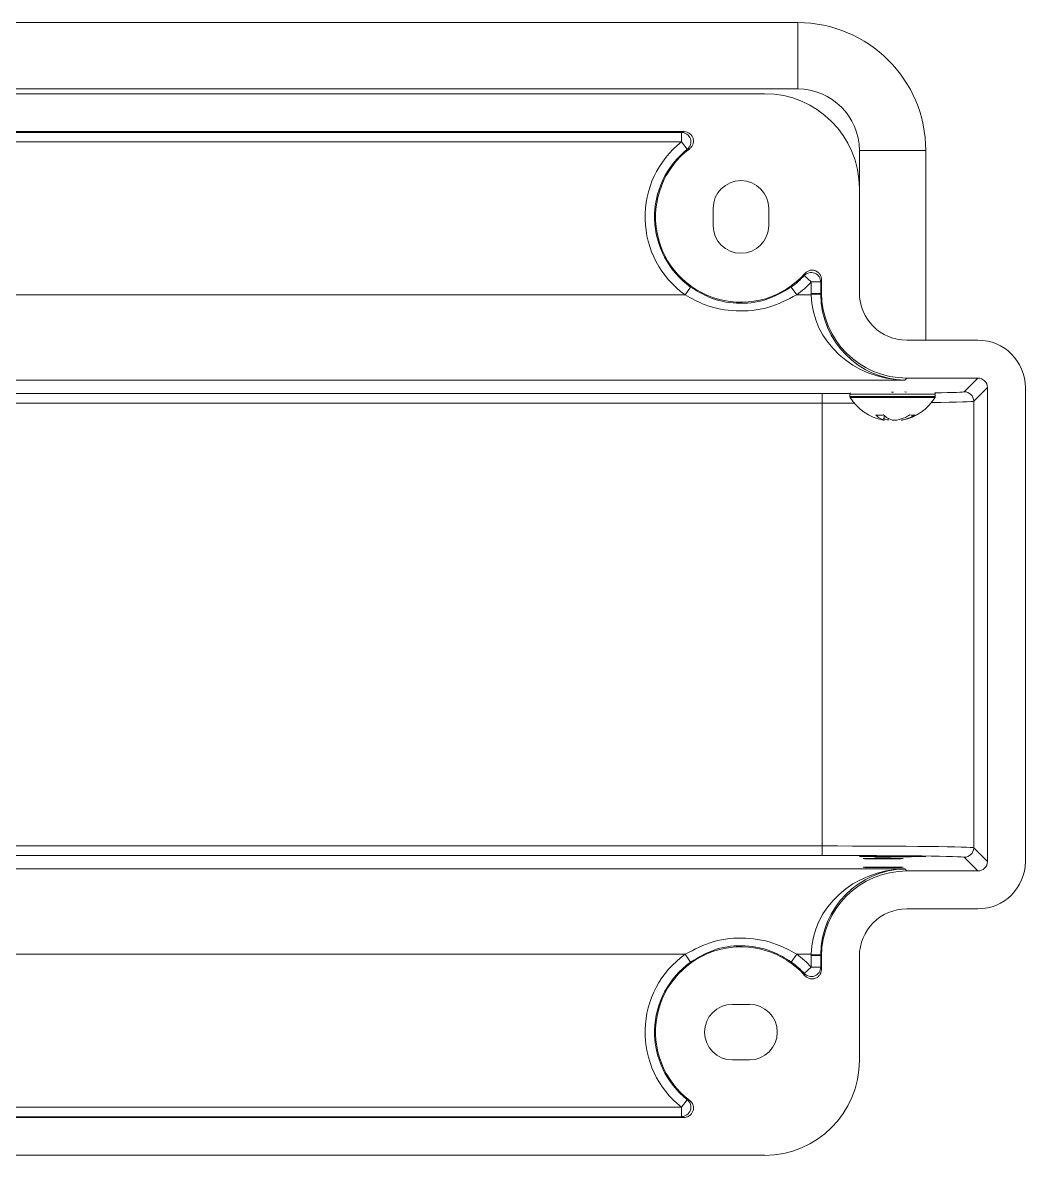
# Model space of a CAD drawing. Extents: x 14808 to 20058, y -13198 to -11680.
# Drawn here: x 15047.6 to 15100.5, y -12767.2 to -12707.5 of the extents above; entities that cross this region are included whole.
import ezdxf

# ---------------------------------------------------------------- set-up
doc = ezdxf.new("R2010")
doc.units = 0
doc.header["$LTSCALE"] = 7
doc.header["$MEASUREMENT"] = 0
doc.layers.get('0').update_dxf_attribs({"color": 2, "linetype": 'CONTINUOUS'})

# ---------------------------------------------------------------- blocks, each defined once
blk = doc.blocks.new('A$C52DF3C04')
at = {"color": 7, "linetype": 'Continuous', "lineweight": 15}
for p, q in [((106.5, 32.356), (57.2, 32.356)), ((62.021, 30.606), (106.5, 30.606)), ((63.784, 30.481), (105.625, 30.481)), ((63.778, 29.461), (103.431, 29.461)), ((63.784, 29.481), (103.5, 29.481)), ((103.431, 29.461), (103.431, 29.211)), ((103.431, 29.211), (63.778, 29.211)), ((103.587, 29.015), (103.431, 29.211)), ((108.125, 28.981), (108.125, 27.981)), ((109.875, 23.981), (109.875, 28.981)), ((108.125, 27.981), (108.125, 25.231)), ((104.267, 27.456), (104.267, 27.006)), ((105.733, 27.006), (105.733, 27.456)), ((106.672, 25.686), (106.855, 25.516)), ((106.855, 25.211), (106.855, 25.516)), ((107.105, 25.516), (106.855, 25.516)), ((107.105, 25.516), (107.105, 25.211)), ((107.125, 25.577), (107.125, 25.23)), ((103.527, 25.178), (62.519, 25.178)), ((103.673, 25.382), (103.527, 25.178)), ((106.327, 25.382), (106.473, 25.178)), ((106.855, 25.178), (106.473, 25.178)), ((107.105, 25.211), (106.855, 25.211)), ((107.105, 25.182), (106.855, 25.178)), ((107.125, 25.23), (107.105, 25.211)), ((109.375, 23.981), (111.25, 23.981)), ((62.519, 22.929), (109.323, 22.929)), ((109.323, 22.929), (109.375, 22.981)), ((109.375, 22.981), (111.25, 22.981)), ((111.25, 22.981), (110.889, 22.62)), ((111.139, 22.37), (111.5, 22.731)), ((111.5, 22.731), (111.5, 10.231)), ((112.5, 22.731), (112.5, 10.231)), ((107.14, 22.572), (62.41, 22.572)), ((107.14, 22.572), (107.14, 22.322)), ((107.875, 22.559), (107.875, 22.497)), ((108.973, 22.609), (109.027, 22.609)), ((109.367, 22.609), (109.325, 22.617)), ((110.125, 22.497), (110.125, 22.559)), ((62.41, 22.322), (107.14, 22.322)), ((107.14, 22.322), (107.14, 10.64)), ((111.139, 10.591), (111.139, 22.37)), ((108.75, 21.918), (108.887, 21.875)), ((108.777, 21.875), (108.75, 21.875)), ((108.777, 21.997), (108.777, 21.875)), ((108.887, 21.922), (108.887, 21.875)), ((109.113, 21.875), (108.986, 21.875)), ((109.223, 21.875), (109.25, 21.875)), ((107.14, 10.39), (107.14, 10.64)), ((111.5, 10.231), (111.139, 10.591)), ((110.889, 10.341), (111.25, 9.981)), ((109.323, 10.033), (3.177, 10.033)), ((109.375, 9.981), (109.323, 10.033)), ((111.25, 9.981), (109.375, 9.981)), ((111.25, 8.981), (109.375, 8.981)), ((8.973, 7.783), (103.527, 7.783)), ((103.527, 7.783), (103.673, 7.58)), ((106.473, 7.783), (106.327, 7.58)), ((106.473, 7.783), (106.855, 7.783)), ((106.855, 7.783), (107.105, 7.78)), ((106.855, 7.445), (106.855, 7.751)), ((106.855, 7.751), (107.105, 7.751)), ((107.105, 7.751), (107.125, 7.731)), ((107.105, 7.751), (107.105, 7.445)), ((107.125, 7.731), (107.125, 7.384)), ((108.125, 7.731), (108.125, 4.981)), ((106.855, 7.445), (106.672, 7.276)), ((106.855, 7.445), (107.105, 7.445)), ((105.225, 6.463), (104.775, 6.463)), ((104.775, 4.998), (105.225, 4.998)), ((103.431, 3.75), (103.587, 3.946)), ((9.069, 3.75), (103.431, 3.75)), ((103.431, 3.75), (103.431, 3.5)), ((103.5, 3.481), (9, 3.481)), ((103.431, 3.5), (9.069, 3.5)), ((105.625, 2.481), (6.875, 2.481))]:
    blk.add_line(p, q, dxfattribs=at)
at = {"color": 8, "linetype": 'Continuous', "lineweight": 15}
for p, q in [((106.5, 30.606), (106.5, 32.356)), ((108.125, 28.981), (109.875, 28.981)), ((110.125, 22.559), (107.875, 22.559)), ((107.875, 22.497), (109.942, 22.497)), ((109.936, 22.472), (107.882, 22.472)), ((110.118, 22.472), (109.936, 22.472)), ((109.942, 22.497), (110.125, 22.497)), ((107.14, 10.64), (59.563, 10.64)), ((59.563, 10.39), (107.14, 10.39))]:
    blk.add_line(p, q, dxfattribs=at)
at = {"color": 7, "linetype": 'Continuous', "lineweight": 15}
for centre, radius, start, end in [((106.5, 28.981), 3.375, 0, 90), ((106.5, 28.981), 1.625, 0, 90), ((103.431, 29.211), 0.25, 308.4522, 89.9292), ((105, 27.231), 2.526, 128.3827, 234.3293), ((105, 27.231), 2.276, 128.3827, 234.3293), ((105, 27.231), 2.25, 126.8706, 318.5896), ((105, 27.456), 0.733, 0, 180), ((105, 27.006), 0.733, 180, 0), ((106.855, 25.516), 0.25, 0.059, 137.199), ((105, 27.231), 2.276, 305.6707, 317.2566), ((105, 27.231), 2.526, 305.6707, 317.2566), ((107.925, 22.559), 0.05, 134.0581, 180), ((107.925, 22.497), 0.05, 180, 210.5953), ((108.958, 23.108), 1.25, 210.5953, 260.4242), ((109.042, 23.108), 1.25, 280.1937, 329.4047), ((110.075, 22.559), 0.05, 0, 45.9419), ((110.075, 22.497), 0.05, 329.4047, 0), ((110.889, 22.37), 0.25, 0.0115, 89.9885), ((110.889, 10.592), 0.25, 270.0115, 359.9885), ((105, 5.731), 2.526, 125.6707, 231.6173), ((105, 5.731), 2.25, 41.4104, 233.1294), ((105, 5.731), 2.526, 42.7434, 54.3293), ((105, 5.731), 2.276, 125.6707, 231.6173), ((105, 5.731), 2.276, 42.7434, 54.3293), ((106.855, 7.446), 0.25, 222.801, 359.941), ((104.775, 5.731), 0.733, 90, 270), ((105.225, 5.731), 0.733, 270, 90), ((103.431, 3.751), 0.25, 270.0708, 51.5478)]:
    blk.add_arc(centre, radius, start, end, dxfattribs=at)
for centre, major_axis, ratio, start_param, end_param in [((105.625, 27.981), (1.768, 1.768), 0.999829, 5.497873, 7.068498), ((109.355, 25.211), (1.768, 1.768), 0.999829, 2.35628, 2.369199), ((109.323, 25.178), (2.462, -0.174), 0.911013, 3.218801, 4.776507), ((109.355, 25.211), (1.591, 1.591), 0.999791, 2.35628, 2.369199), ((109.323, 25.178), (-0.862, 2.086), 0.97964, 1.184563, 2.742269), ((109.375, 25.231), (1.591, 1.591), 0.999829, 2.35628, 3.926905), ((109.375, 25.231), (0.884, 0.884), 0.999829, 2.35628, 3.926905), ((111.25, 22.731), (0.884, 0.884), 0.999829, 5.497873, 7.068498), ((111.25, 22.731), (0.177, 0.177), 0.999829, 5.497873, 7.068498), ((107.14, 10.591), (4, 0), 0.012273, 0.01309, 1.570796), ((107.14, 10.341), (3.75, 0), 0.013091, 0.01309, 1.570796), ((111.25, 10.231), (0.177, -0.177), 0.999829, 5.497873, 7.068498), ((111.25, 10.231), (0.884, -0.884), 0.999829, 5.497873, 7.068498), ((109.323, 7.783), (2.462, 0.174), 0.911013, 1.506678, 3.064385), ((109.323, 7.783), (0.862, 2.086), 0.97964, 0.399323, 1.95703), ((109.375, 7.731), (-1.591, 1.591), 0.999829, 5.497873, 7.068498), ((109.375, 7.731), (-0.884, 0.884), 0.999829, 5.497873, 7.068498), ((109.355, 7.75), (-1.768, 1.768), 0.999829, 0.772394, 0.785312), ((109.355, 7.75), (1.591, -1.591), 0.999791, 3.913987, 3.926905), ((105.625, 4.981), (1.768, -1.768), 0.999829, 5.497873, 7.068498)]:
    blk.add_ellipse(centre, major_axis=major_axis, ratio=ratio, start_param=start_param, end_param=end_param, dxfattribs=at)
at = {"color": 8, "linetype": 'Continuous', "lineweight": 15}
for centre, major_axis, ratio, start_param, end_param in [((107.14, 22.621), (3.75, 0), 0.013091, 4.712389, 4.91032), ((107.14, 22.621), (3.75, 0), 0.013091, 5.628087, 6.270095), ((107.14, 22.371), (4, 0), 0.012273, 4.712389, 4.925433), ((107.14, 22.371), (4, 0), 0.012273, 5.51844, 6.270095)]:
    blk.add_ellipse(centre, major_axis=major_axis, ratio=ratio, start_param=start_param, end_param=end_param, dxfattribs=at)
at = {"color": 7, "linetype": 'Continuous', "lineweight": 15}
for centre, major_axis in [((109, 10.367), (0.875, 0)), ((108.75, 10.308), (0.525, 0)), ((108.75, 10.079), (0.525, 0))]:
    blk.add_ellipse(centre, major_axis=major_axis, ratio=0.013091, dxfattribs=at)
for points, knots in [([(103.431, 29.461), (103.443, 29.464), (103.466, 29.471), (103.489, 29.477), (103.5, 29.481)], [0, 0, 0, 0, 0.521189, 1, 1, 1, 1]), ([(103.5, 29.481), (103.528, 29.478), (103.584, 29.472), (103.659, 29.429), (103.716, 29.366), (103.749, 29.286), (103.753, 29.201), (103.729, 29.119), (103.689, 29.063), (103.659, 29.038), (103.65, 29.031)], [0, 0, 0, 0, 0.135188, 0.27038, 0.405465, 0.540403, 0.675256, 0.810122, 0.945095, 1, 1, 1, 1]), ([(103.65, 29.031), (103.64, 29.028), (103.618, 29.023), (103.597, 29.018), (103.587, 29.015)], [0, 0, 0, 0, 0.4791865, 1, 1, 1, 1]), ([(106.672, 25.686), (106.674, 25.694), (106.679, 25.713), (106.685, 25.732), (106.687, 25.742)], [0, 0, 0, 0, 0.4533, 1, 1, 1, 1]), ([(106.687, 25.742), (106.708, 25.762), (106.75, 25.8), (106.831, 25.828), (106.917, 25.829), (106.998, 25.801), (107.064, 25.747), (107.11, 25.675), (107.124, 25.615), (107.125, 25.582), (107.125, 25.577)], [0, 0, 0, 0, 0.139554, 0.279112, 0.418576, 0.557935, 0.697255, 0.836622, 0.976098, 1, 1, 1, 1]), ([(107.125, 25.577), (107.121, 25.566), (107.115, 25.545), (107.108, 25.525), (107.105, 25.516)], [0, 0, 0, 0, 0.546372, 1, 1, 1, 1]), ([(106.473, 25.178), (106.226, 25.05), (105.726, 24.79), (104.876, 24.717), (104.118, 24.852), (103.7, 25.082), (103.527, 25.178)], [0, 0, 0, 0, 0.267788, 0.540241, 0.808904, 1, 1, 1, 1]), ([(103.673, 25.382), (103.828, 25.286), (104.199, 25.057), (104.887, 24.918), (105.662, 24.995), (106.106, 25.253), (106.327, 25.382)], [0, 0, 0, 0, 0.193333, 0.460272, 0.730109, 1, 1, 1, 1]), ([(108.554, 22.009), (108.579, 21.986), (108.65, 21.922), (108.727, 21.894), (108.777, 21.875)], [0, 0, 0, 0, 0.361313, 1, 1, 1, 1]), ([(108.986, 21.875), (108.937, 21.894), (108.859, 21.922), (108.788, 21.986), (108.763, 22.009)], [0, 0, 0, 0, 0.638687, 1, 1, 1, 1]), ([(109.455, 22.009), (109.416, 21.986), (109.307, 21.922), (109.189, 21.894), (109.113, 21.875)], [0, 0, 0, 0, 0.361313, 1, 1, 1, 1]), ([(109.25, 21.875), (109.325, 21.894), (109.444, 21.922), (109.552, 21.986), (109.592, 22.009)], [0, 0, 0, 0, 0.638687, 1, 1, 1, 1]), ([(103.527, 7.783), (103.774, 7.912), (104.274, 8.171), (105.124, 8.245), (105.882, 8.11), (106.3, 7.879), (106.473, 7.783)], [0, 0, 0, 0, 0.267788, 0.540241, 0.808904, 1, 1, 1, 1]), ([(106.327, 7.58), (106.172, 7.676), (105.801, 7.904), (105.113, 8.044), (104.338, 7.966), (103.894, 7.709), (103.673, 7.58)], [0, 0, 0, 0, 0.193333, 0.460272, 0.730109, 1, 1, 1, 1]), ([(106.687, 7.219), (106.685, 7.229), (106.679, 7.249), (106.674, 7.267), (106.672, 7.276)], [0, 0, 0, 0, 0.54666, 1, 1, 1, 1]), ([(107.125, 7.384), (107.122, 7.356), (107.117, 7.3), (107.073, 7.225), (107.01, 7.168), (106.931, 7.136), (106.845, 7.131), (106.763, 7.155), (106.713, 7.191), (106.691, 7.215), (106.687, 7.219)], [0, 0, 0, 0, 0.139592, 0.279188, 0.418694, 0.558081, 0.697405, 0.836748, 0.976185, 1, 1, 1, 1]), ([(107.105, 7.445), (107.108, 7.436), (107.115, 7.416), (107.121, 7.396), (107.125, 7.384)], [0, 0, 0, 0, 0.453667, 1, 1, 1, 1]), ([(103.65, 3.931), (103.671, 3.912), (103.713, 3.873), (103.747, 3.794), (103.754, 3.709), (103.732, 3.626), (103.685, 3.555), (103.616, 3.504), (103.551, 3.483), (103.511, 3.481), (103.5, 3.481)], [0, 0, 0, 0, 0.135148, 0.270301, 0.405342, 0.540247, 0.675093, 0.809981, 0.944995, 1, 1, 1, 1]), ([(103.587, 3.946), (103.599, 3.943), (103.62, 3.938), (103.641, 3.933), (103.65, 3.931)], [0, 0, 0, 0, 0.6022078, 1, 1, 1, 1]), ([(103.5, 3.481), (103.491, 3.483), (103.468, 3.49), (103.445, 3.497), (103.431, 3.5)], [0, 0, 0, 0, 0.397357, 1, 1, 1, 1])]:
    blk.add_open_spline(points, degree=3, knots=knots, dxfattribs=at)
for points in [[(108.763, 22.009), (108.728, 22.005), (108.658, 21.999), (108.588, 22.005), (108.554, 22.009)], [(109.592, 22.009), (109.569, 22.005), (109.523, 21.999), (109.478, 22.005), (109.455, 22.009)]]:
    blk.add_open_spline(points, degree=3, dxfattribs=at)

msp = doc.modelspace()

# ---------------------------------------------------------------- block references
at = {"xscale": 2, "yscale": 2, "zscale": 2}
msp.add_blockref('A$C52DF3C04', (14875.481, -12772.201), dxfattribs=at)

doc.saveas('drawing.dxf')
